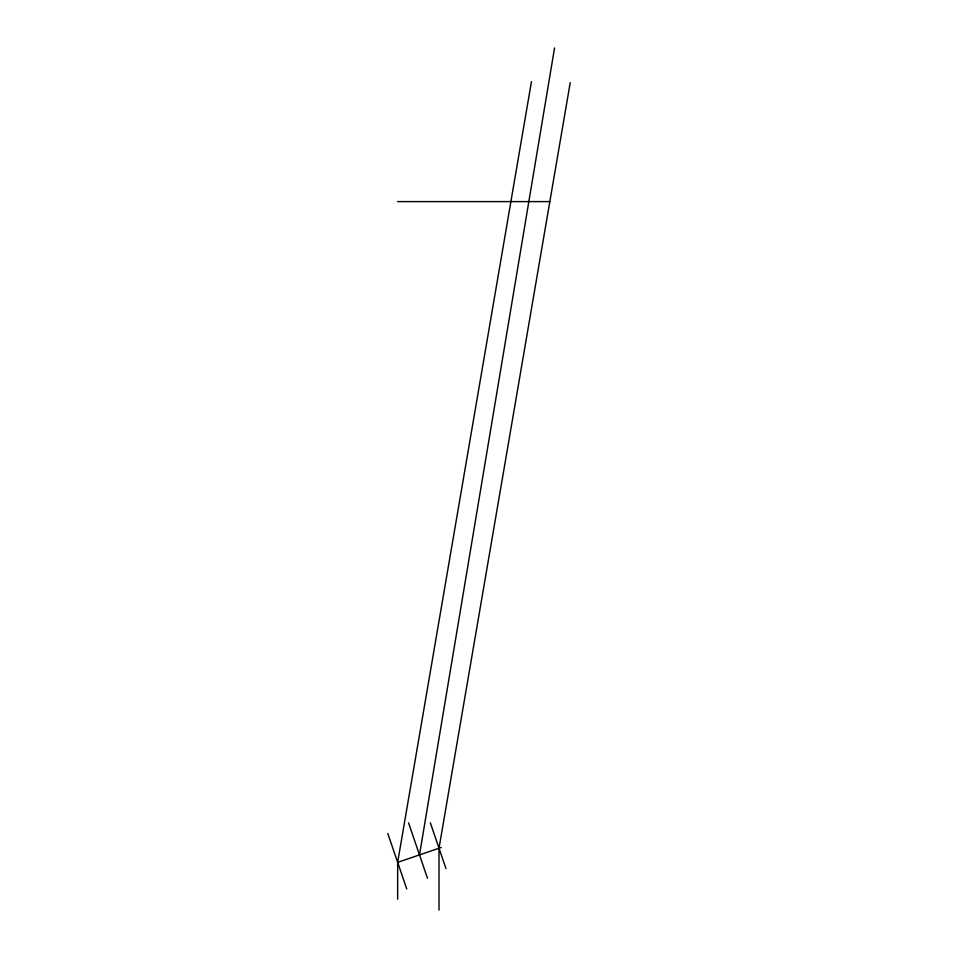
<?xml version="1.0" encoding="UTF-8"?>
<svg xmlns="http://www.w3.org/2000/svg" width="958" height="958" viewBox="0 0 958 958"><rect width="100%" height="100%" fill="white"/><g stroke="black" fill="none" stroke-linecap="round" stroke-linejoin="round"><path stroke-width="1.44" d="M419.496 854.907L554.562 47.9M397.654 899.203L397.654 862.368L531.462 81.598M570.226 82.639L439.015 848.237L439.015 910.1M397.654 862.368L441.255 847.471M397.654 201.599L549.844 201.599M430.358 822.898L445.985 868.607M408.563 822.898L427.519 878.366M387.774 833.448L406.731 888.928"/></g></svg>
